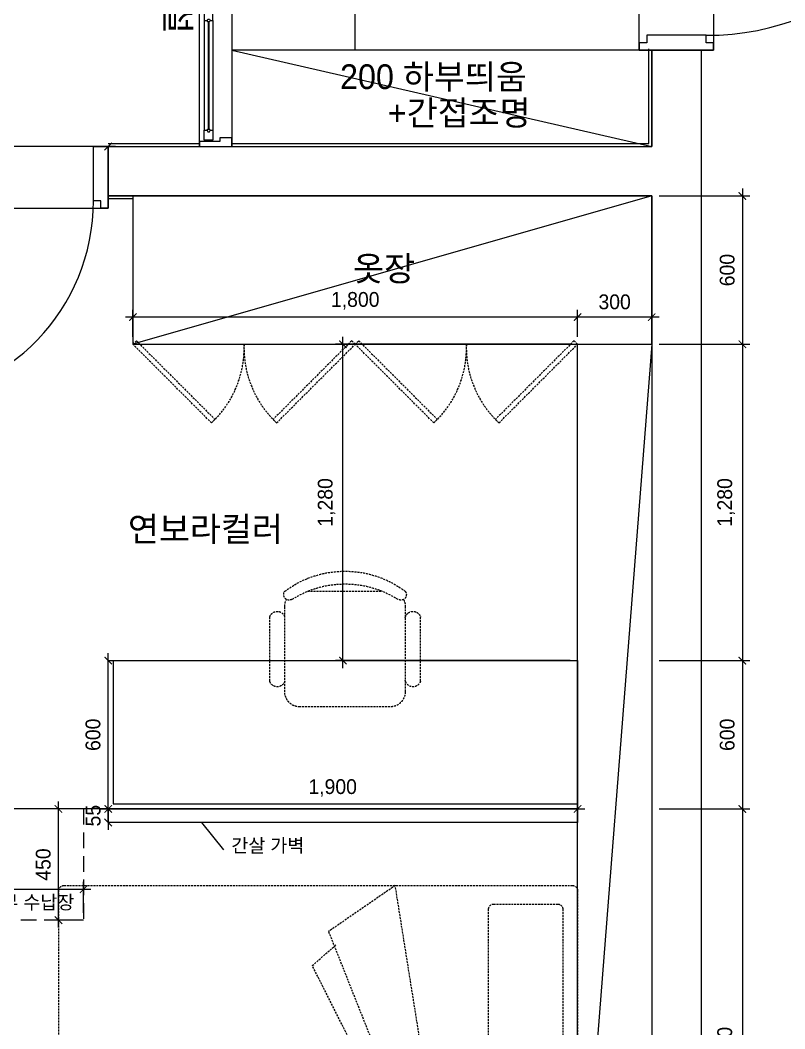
# Model space of a CAD drawing. Header units: millimetres. Extents: x -551172 to 232469, y -3435 to 261611.
# Drawn here: x 129485 to 132580, y 101786 to 105866 of the extents above; entities that cross this region are included whole.
import ezdxf
from ezdxf.lldxf.tags import DXFTag

# ---------------------------------------------------------------- set-up
doc = ezdxf.new("R2010")
doc.units = ezdxf.units.MM
doc.header["$LTSCALE"] = 10
doc.header["$PDMODE"] = 3
doc.linetypes.add('DH-HID2', pattern=[1.2, 0.8, -0.4])
doc.linetypes.add('HIDDEN', pattern=[9.525, 6.35, -3.175])
doc.layers.get('DEFPOINTS').update_dxf_attribs({"color": 248})
for name, color, linetype in [('0-ELC TEXT', 7, 'Continuous'), ('03-WAL NEW', 3, 'Continuous'), ('06-FUR', 6, 'Continuous'), ('C-FIN', 5, 'Continuous'), ('F-FIN', 5, 'Continuous'), ('FU-FURM', 251, 'DH-HID2'), ('Layer 1', 7, 'Continuous'), ('도면층2', 2, 'Continuous'), ('도면층4', 4, 'Continuous'), ('도면층5', 5, 'Continuous'), ('도면층8', 8, 'Continuous')]:
    doc.layers.add(name, color=color, linetype=linetype)
doc.styles.add('HY 울릉도 L', font='')
doc.styles.get("Standard").update_dxf_attribs({"font": 'romans.shx'})
doc.styles.add('코레일둥고', font='Korail_Round_Gothic_Medium.ttf')
doc.styles.get('HY 울릉도 L').set_extended_font_data('HY울릉도L')
tags = doc.linetypes.add('GAS_LINE', pattern='A,12.7,-5.08,["GAS",Standard,S=2.54,R=0,X=-2.54,Y=-1.27],-6.35', length=24.13).pattern_tags.tags
tags[6] = DXFTag(74, 10)
doc.dimstyles.new('30', dxfattribs={"dimscale": 30, "dimtxt": 2, "dimasz": 1, "dimexe": 1, "dimexo": 1, "dimgap": 1, "dimtad": 1, "dimdec": 0, "dimrnd": 0.05, "dimdsep": 46, "dimlunit": 6, "dimtxsty": 'HY 울릉도 L', "dimblk": 'ARCHTICK', "dimcen": 2.5, "dimdle": 1, "dimclrd": 133, "dimclre": 133, "dimclrt": 30, "dimadec": 0, "dimazin": 0, "dimtfac": 1, "dimtdec": 0, "dimtix": 1, "dimtmove": 2, "dimatfit": 3, "dimldrblk": 'ARCHTICK', "dimfxl": 1, "dimlwd": -1, "dimlwe": -1, "dimarcsym": 0})

# ---------------------------------------------------------------- blocks, each defined once
blk = doc.blocks.new('F-701-1')
at = {"layer": 'FU-FURM'}
for p, q in [((-725, -506.5), (401, -1074)), ((539, -1008), (-725, -506.5)), ((-725, -506.5), (725, -738)), ((725, -738), (539, -1008)), ((401, -1074), (485, -978))]:
    blk.add_line(p, q, dxfattribs=at)
for points in [[(-705, -2100), (705, -2100, 0.414214), (725, -2080), (725, -20, 0.414214), (705, 0), (-705, 0, 0.414214), (-725, -20), (-725, -2080, 0.414214)], [(-70, -360), (-630, -360, -0.414214), (-650, -340), (-650, -80, -0.414214), (-630, -60), (-70, -60, -0.414214), (-50, -80), (-50, -340, -0.414214)], [(70, -360), (630, -360, 0.414214), (650, -340), (650, -80, 0.414214), (630, -60), (70, -60, 0.414214), (50, -80), (50, -340, 0.414214)]]:
    blk.add_lwpolyline(points, format="xyb", close=True, dxfattribs=at)
blk = doc.blocks.new('F-101')
at = {"layer": 'FU-FURM'}
for p, q in [((-248.3, 454), (-248.3, 454)), ((151.2, 467.4), (-151.2, 467.4)), ((-243.8, 406.4), (-243.8, 61)), ((243.8, 61), (243.8, 406.4)), ((-305.7, 104.1), (-305.7, 363.2)), ((304.8, 104.1), (304.8, 363.2)), ((-182.9, 0), (182.9, 0))]:
    blk.add_line(p, q, dxfattribs=at)
for centre, radius, start, end in [((0, 142.2), 406.4, 53.1301, 126.8699), ((0, 98), 399.1, 57.5758, 122.4242), ((-226, 454), 22.3, 143.3099, 302.0274), ((226, 454), 22.3, 237.9726, 36.6901), ((-182.9, 406.4), 61, 152.4156, 180), ((182.9, 406.4), 61, 0, 27.5844), ((-275.2, 354.3), 31.8, 9.2946, 163.7398), ((274.3, 354.3), 31.8, 16.2602, 163.7398), ((-275.2, 113), 31.8, 196.2602, 350.7054), ((274.3, 113), 31.8, 196.2602, 343.7398), ((-182.9, 61), 61, 180, 270), ((182.9, 61), 61, 270, 0)]:
    blk.add_arc(centre, radius, start, end, dxfattribs=at)
blk = doc.blocks.new('_ArchTick')
at = {"color": 0, "linetype": 'ByBlock', "const_width": 0.15}
blk.add_lwpolyline([(-0.5, -0.5), (0.5, 0.5)], dxfattribs=at)
blk = doc.blocks.new('*D892')
at = {"layer": '06-FUR', "color": 133, "transparency": 16777216}
for p, q in [((132408.6, 105185.3), (132408.6, 104525.3)), ((132071.4, 105155.3), (132438.6, 105155.3)), ((132071.4, 104555.3), (132438.6, 104555.3))]:
    blk.add_line(p, q, dxfattribs=at)
at = {"layer": 'DEFPOINTS', "color": 0, "transparency": 16777216}
for p in [(132041.4, 105155.3), (132041.4, 104555.3), (132408.6, 104555.3)]:
    blk.add_point(p, dxfattribs=at)
at = {"layer": '06-FUR', "color": 133, "transparency": 16777216, "xscale": 30, "yscale": 30, "zscale": 30}
for p, rotation in [((132408.6, 105155.3), 90), ((132408.6, 104555.3), 270)]:
    blk.add_blockref('_ArchTick', p, dxfattribs=dict(at, rotation=rotation))
at = {"layer": '06-FUR', "color": 30, "transparency": 16777216, "insert": (132347.3, 104855.3), "char_height": 60, "attachment_point": 5, "rotation": 90, "style": 'HY 울릉도 L'}
blk.add_mtext('600', dxfattribs=at)
blk = doc.blocks.new('*D867')
at = {"layer": '06-FUR', "color": 133, "transparency": 16777216}
for p, q in [((132071.4, 104555.3), (132438.6, 104555.3)), ((132408.6, 104585.3), (132408.6, 103245.3)), ((132071.4, 103275.3), (132438.6, 103275.3))]:
    blk.add_line(p, q, dxfattribs=at)
at = {"layer": 'DEFPOINTS', "color": 0, "transparency": 16777216}
for p in [(132041.4, 104555.3), (132041.4, 103275.3), (132408.6, 103275.3)]:
    blk.add_point(p, dxfattribs=at)
at = {"layer": '06-FUR', "color": 133, "transparency": 16777216, "xscale": 30, "yscale": 30, "zscale": 30}
for p, rotation in [((132408.6, 104555.3), 90), ((132408.6, 103275.3), 270)]:
    blk.add_blockref('_ArchTick', p, dxfattribs=dict(at, rotation=rotation))
at = {"layer": '06-FUR', "color": 30, "transparency": 16777216, "insert": (132342.6, 103915.3), "char_height": 60, "attachment_point": 5, "rotation": 90, "style": 'HY 울릉도 L'}
blk.add_mtext('1,280', dxfattribs=at)
blk = doc.blocks.new('*D868')
at = {"layer": '06-FUR', "color": 133, "transparency": 16777216}
for p, q in [((132408.6, 103305.3), (132408.6, 102645.3)), ((132071.4, 103275.3), (132438.6, 103275.3)), ((132071.4, 102675.3), (132438.6, 102675.3))]:
    blk.add_line(p, q, dxfattribs=at)
at = {"layer": 'DEFPOINTS', "color": 0, "transparency": 16777216}
for p in [(132041.4, 103275.3), (132041.4, 102675.3), (132408.6, 102675.3)]:
    blk.add_point(p, dxfattribs=at)
at = {"layer": '06-FUR', "color": 133, "transparency": 16777216, "xscale": 30, "yscale": 30, "zscale": 30}
for p, rotation in [((132408.6, 103275.3), 90), ((132408.6, 102675.3), 270)]:
    blk.add_blockref('_ArchTick', p, dxfattribs=dict(at, rotation=rotation))
at = {"layer": '06-FUR', "color": 30, "transparency": 16777216, "insert": (132347.3, 102975.3), "char_height": 60, "attachment_point": 5, "rotation": 90, "style": 'HY 울릉도 L'}
blk.add_mtext('600', dxfattribs=at)
blk = doc.blocks.new('*D893')
at = {"layer": '06-FUR', "color": 133, "transparency": 16777216}
for p, q in [((132071.4, 102675.3), (132438.6, 102675.3)), ((132408.6, 102705.3), (132408.6, 100685.3)), ((132071.4, 100715.3), (132438.6, 100715.3))]:
    blk.add_line(p, q, dxfattribs=at)
at = {"layer": 'DEFPOINTS', "color": 0, "transparency": 16777216}
for p in [(132041.4, 102675.3), (132041.4, 100715.3), (132408.6, 100715.3)]:
    blk.add_point(p, dxfattribs=at)
at = {"layer": '06-FUR', "color": 133, "transparency": 16777216, "xscale": 30, "yscale": 30, "zscale": 30}
for p, rotation in [((132408.6, 102675.3), 90), ((132408.6, 100715.3), 270)]:
    blk.add_blockref('_ArchTick', p, dxfattribs=dict(at, rotation=rotation))
at = {"layer": '06-FUR', "color": 30, "transparency": 16777216, "insert": (132342.6, 101695.3), "char_height": 60, "attachment_point": 5, "rotation": 90, "style": 'HY 울릉도 L'}
blk.add_mtext('1,960', dxfattribs=at)
blk = doc.blocks.new('*D894')
at = {"layer": '06-FUR', "color": 133, "transparency": 16777216}
for p, q in [((129811.4, 102675.3), (131771.4, 102675.3)), ((131741.4, 102665.3), (131741.4, 102705.3))]:
    blk.add_line(p, q, dxfattribs=at)
at = {"layer": 'DEFPOINTS', "color": 0, "transparency": 16777216}
for p in [(129841.4, 102675.3), (131741.4, 102675.3), (131741.4, 102635.3)]:
    blk.add_point(p, dxfattribs=at)
at = {"layer": '06-FUR', "color": 133, "transparency": 16777216, "xscale": 30, "yscale": 30, "zscale": 30, "rotation": 180}
blk.add_blockref('_ArchTick', (129841.4, 102675.3), dxfattribs=at)
at = {"layer": '06-FUR', "color": 133, "transparency": 16777216, "xscale": 30, "yscale": 30, "zscale": 30}
blk.add_blockref('_ArchTick', (131741.4, 102675.3), dxfattribs=at)
at = {"layer": '06-FUR', "color": 30, "transparency": 16777216, "insert": (130750, 102760), "char_height": 60, "attachment_point": 5, "style": 'HY 울릉도 L'}
blk.add_mtext('1,900', dxfattribs=at)
blk = doc.blocks.new('*D902')
at = {"layer": '06-FUR', "color": 133, "transparency": 16777216}
for p, q in [((131741.4, 104585.3), (131741.4, 104695)), ((132041.4, 104585.3), (132041.4, 104695)), ((132071.4, 104665), (131711.4, 104665))]:
    blk.add_line(p, q, dxfattribs=at)
at = {"layer": 'DEFPOINTS', "color": 0, "transparency": 16777216}
for p in [(131741.4, 104665), (131741.4, 104555.3), (132041.4, 104555.3)]:
    blk.add_point(p, dxfattribs=at)
at = {"layer": '06-FUR', "color": 133, "transparency": 16777216, "xscale": 30, "yscale": 30, "zscale": 30, "rotation": 180}
blk.add_blockref('_ArchTick', (131741.4, 104665), dxfattribs=at)
at = {"layer": '06-FUR', "color": 133, "transparency": 16777216, "xscale": 30, "yscale": 30, "zscale": 30}
blk.add_blockref('_ArchTick', (132041.4, 104665), dxfattribs=at)
at = {"layer": '06-FUR', "color": 30, "transparency": 16777216, "insert": (131891.4, 104726.4), "char_height": 60, "attachment_point": 5, "style": 'HY 울릉도 L'}
blk.add_mtext('300', dxfattribs=at)
blk = doc.blocks.new('*D903')
at = {"layer": '06-FUR', "color": 133, "transparency": 16777216}
for p, q in [((129941.4, 104585.3), (129941.4, 104695)), ((131741.4, 104585.3), (131741.4, 104695)), ((131771.4, 104665), (129911.4, 104665))]:
    blk.add_line(p, q, dxfattribs=at)
at = {"layer": 'DEFPOINTS', "color": 0, "transparency": 16777216}
for p in [(129941.4, 104665), (129941.4, 104555.3), (131741.4, 104555.3)]:
    blk.add_point(p, dxfattribs=at)
at = {"layer": '06-FUR', "color": 133, "transparency": 16777216, "xscale": 30, "yscale": 30, "zscale": 30, "rotation": 180}
blk.add_blockref('_ArchTick', (129941.4, 104665), dxfattribs=at)
at = {"layer": '06-FUR', "color": 133, "transparency": 16777216, "xscale": 30, "yscale": 30, "zscale": 30}
blk.add_blockref('_ArchTick', (131741.4, 104665), dxfattribs=at)
at = {"layer": '06-FUR', "color": 30, "transparency": 16777216, "insert": (130841.4, 104731), "char_height": 60, "attachment_point": 5, "style": 'HY 울릉도 L'}
blk.add_mtext('1,800', dxfattribs=at)
blk = doc.blocks.new('*D937')
at = {"layer": '06-FUR', "color": 133, "transparency": 16777216}
for p, q in [((129841.4, 102645.3), (129841.4, 103305.3)), ((129871.4, 103275.3), (129871.4, 103275.3)), ((129871.4, 102675.3), (129871.4, 102675.3))]:
    blk.add_line(p, q, dxfattribs=at)
at = {"layer": 'DEFPOINTS', "color": 0, "transparency": 16777216}
for p in [(129841.4, 103275.3), (129841.4, 103275.3), (129841.4, 102675.3)]:
    blk.add_point(p, dxfattribs=at)
at = {"layer": '06-FUR', "color": 133, "transparency": 16777216, "xscale": 30, "yscale": 30, "zscale": 30}
for p, rotation in [((129841.4, 103275.3), 90), ((129841.4, 102675.3), 270)]:
    blk.add_blockref('_ArchTick', p, dxfattribs=dict(at, rotation=rotation))
at = {"layer": '06-FUR', "color": 30, "transparency": 16777216, "insert": (129780.1, 102975.3), "char_height": 60, "attachment_point": 5, "rotation": 90, "style": 'HY 울릉도 L'}
blk.add_mtext('600', dxfattribs=at)
blk = doc.blocks.new('*D929')
at = {"layer": '06-FUR', "color": 133, "transparency": 16777216}
blk.add_line((129871.4, 105355.3), (128911.4, 105355.3), dxfattribs=at)
at = {"layer": 'DEFPOINTS', "color": 0, "transparency": 16777216}
for p in [(128941.4, 105355.3), (128941.4, 105355.3), (129841.4, 105355.3)]:
    blk.add_point(p, dxfattribs=at)
at = {"layer": '06-FUR', "color": 133, "transparency": 16777216, "xscale": 30, "yscale": 30, "zscale": 30, "rotation": 180}
blk.add_blockref('_ArchTick', (128941.4, 105355.3), dxfattribs=at)
at = {"layer": '06-FUR', "color": 133, "transparency": 16777216, "xscale": 30, "yscale": 30, "zscale": 30}
blk.add_blockref('_ArchTick', (129841.4, 105355.3), dxfattribs=at)
at = {"layer": '06-FUR', "color": 30, "transparency": 16777216, "insert": (129391.4, 105416.6), "char_height": 60, "attachment_point": 5, "style": 'HY 울릉도 L'}
blk.add_mtext('900', dxfattribs=at)
blk = doc.blocks.new('*D944')
at = {"layer": '06-FUR', "color": 133, "transparency": 16777216}
blk.add_line((129871.4, 102675.3), (128911.4, 102675.3), dxfattribs=at)
at = {"layer": 'DEFPOINTS', "color": 0, "transparency": 16777216}
for p in [(128941.4, 102675.3), (128941.4, 102675.3), (129841.4, 102675.3)]:
    blk.add_point(p, dxfattribs=at)
at = {"layer": '06-FUR', "color": 133, "transparency": 16777216, "xscale": 30, "yscale": 30, "zscale": 30, "rotation": 180}
blk.add_blockref('_ArchTick', (128941.4, 102675.3), dxfattribs=at)
at = {"layer": '06-FUR', "color": 133, "transparency": 16777216, "xscale": 30, "yscale": 30, "zscale": 30}
blk.add_blockref('_ArchTick', (129841.4, 102675.3), dxfattribs=at)
at = {"layer": '06-FUR', "color": 30, "transparency": 16777216, "insert": (129391.4, 102736.6), "char_height": 60, "attachment_point": 5, "style": 'HY 울릉도 L'}
blk.add_mtext('900', dxfattribs=at)
blk = doc.blocks.new('*D945')
at = {"layer": '06-FUR', "color": 133, "transparency": 16777216}
for p, q in [((129771.4, 102350), (129011.4, 102350)), ((129041.4, 102255.3), (129041.4, 102380)), ((129741.4, 102255.3), (129741.4, 102380))]:
    blk.add_line(p, q, dxfattribs=at)
at = {"layer": 'DEFPOINTS', "color": 0, "transparency": 16777216}
for p in [(129041.4, 102350), (129041.4, 102225.3), (129741.4, 102225.3)]:
    blk.add_point(p, dxfattribs=at)
at = {"layer": '06-FUR', "color": 133, "transparency": 16777216, "xscale": 30, "yscale": 30, "zscale": 30, "rotation": 180}
blk.add_blockref('_ArchTick', (129041.4, 102350), dxfattribs=at)
at = {"layer": '06-FUR', "color": 133, "transparency": 16777216, "xscale": 30, "yscale": 30, "zscale": 30}
blk.add_blockref('_ArchTick', (129741.4, 102350), dxfattribs=at)
at = {"layer": '06-FUR', "color": 30, "transparency": 16777216, "insert": (129391.4, 102411.3), "char_height": 60, "attachment_point": 5, "style": 'HY 울릉도 L'}
blk.add_mtext('700', dxfattribs=at)
blk = doc.blocks.new('*D946')
at = {"layer": '06-FUR', "color": 133, "transparency": 16777216}
for p, q in [((129711.4, 102675.3), (129610, 102675.3)), ((129640, 102195.3), (129640, 102705.3)), ((129711.4, 102225.3), (129610, 102225.3))]:
    blk.add_line(p, q, dxfattribs=at)
at = {"layer": 'DEFPOINTS', "color": 0, "transparency": 16777216}
for p in [(129640, 102675.3), (129741.4, 102675.3), (129741.4, 102225.3)]:
    blk.add_point(p, dxfattribs=at)
at = {"layer": '06-FUR', "color": 133, "transparency": 16777216, "xscale": 30, "yscale": 30, "zscale": 30}
for p, rotation in [((129640, 102675.3), 90), ((129640, 102225.3), 270)]:
    blk.add_blockref('_ArchTick', p, dxfattribs=dict(at, rotation=rotation))
at = {"layer": '06-FUR', "color": 30, "transparency": 16777216, "insert": (129578.7, 102450.3), "char_height": 60, "attachment_point": 5, "rotation": 90, "style": 'HY 울릉도 L'}
blk.add_mtext('450', dxfattribs=at)
blk = doc.blocks.new('*D1098')
at = {"layer": 'C-FIN', "color": 133, "linetype": 'GAS_LINE', "transparency": 16777216}
for p, q in [((129841.4, 102675.3), (129841.4, 102705.3)), ((129841.4, 102675.3), (129841.4, 102620.6)), ((129841.4, 102620.6), (129841.4, 102590.6))]:
    blk.add_line(p, q, dxfattribs=at)
at = {"layer": 'DEFPOINTS', "color": 0, "linetype": 'GAS_LINE', "transparency": 16777216}
for p in [(129841.4, 102675.3), (129841.4, 102620.6), (129841.4, 102620.6)]:
    blk.add_point(p, dxfattribs=at)
at = {"layer": 'C-FIN', "color": 133, "linetype": 'GAS_LINE', "transparency": 16777216, "xscale": 30, "yscale": 30, "zscale": 30}
for p, rotation in [((129841.4, 102675.3), 270), ((129841.4, 102620.6), 90)]:
    blk.add_blockref('_ArchTick', p, dxfattribs=dict(at, rotation=rotation))
at = {"layer": 'C-FIN', "color": 30, "linetype": 'GAS_LINE', "transparency": 16777216, "insert": (129780.7, 102648), "char_height": 60, "attachment_point": 5, "rotation": 90, "style": 'HY 울릉도 L'}
blk.add_mtext('55', dxfattribs=at)
blk = doc.blocks.new('*D1099')
at = {"layer": 'C-FIN', "color": 133, "transparency": 16777216}
for p, q in [((131711.4, 104555.3), (130761.4, 104555.3)), ((130791.4, 103245.3), (130791.4, 104585.3)), ((131711.4, 103275.3), (130761.4, 103275.3))]:
    blk.add_line(p, q, dxfattribs=at)
at = {"layer": 'DEFPOINTS', "color": 0, "transparency": 16777216}
for p in [(130791.4, 104555.3), (131741.4, 104555.3), (131741.4, 103275.3)]:
    blk.add_point(p, dxfattribs=at)
at = {"layer": 'C-FIN', "color": 133, "transparency": 16777216, "xscale": 30, "yscale": 30, "zscale": 30}
for p, rotation in [((130791.4, 104555.3), 90), ((130791.4, 103275.3), 270)]:
    blk.add_blockref('_ArchTick', p, dxfattribs=dict(at, rotation=rotation))
at = {"layer": 'C-FIN', "color": 30, "transparency": 16777216, "insert": (130725.4, 103915.3), "char_height": 60, "attachment_point": 5, "rotation": 90, "style": 'HY 울릉도 L'}
blk.add_mtext('1,280', dxfattribs=at)

msp = doc.modelspace()

# ---------------------------------------------------------------- linework, layer by layer
at = {"layer": '03-WAL NEW'}
msp.add_line((130310, 102510), (130220, 102620.6), dxfattribs=at)
msp.add_lwpolyline([(131741.4, 102620.6), (129841.4, 102620.6), (129841.4, 102675.3), (131741.4, 102675.3)], close=True, dxfattribs=at)
at = {"layer": '06-FUR'}
for p, q in [((130341.4, 105745.3), (132041.4, 105355.3)), ((129841.4, 102675.3), (128941.4, 102675.3)), ((129841.4, 102675.3), (129741.4, 102675.3))]:
    msp.add_line(p, q, dxfattribs=at)
at = {"layer": '06-FUR', "linetype": 'HIDDEN'}
for p, q in [((129741.4, 102675.3), (129741.4, 102225.3)), ((129741.4, 102225.3), (129041.4, 102225.3))]:
    msp.add_line(p, q, dxfattribs=at)
at = {"layer": '06-FUR'}
for points in [[(132041.4, 105745.3), (130341.4, 105745.3), (130341.4, 105355.3), (132041.4, 105355.3)], [(129941.4, 104555.3), (132041.4, 104555.3), (132041.4, 105155.3), (129941.4, 105155.3)], [(131741.4, 104555.3), (132041.4, 104555.3), (132041.4, 100715.3), (131741.4, 100715.3)], [(129841.4, 103275.3), (131741.4, 103275.3), (131741.4, 102675.3), (129841.4, 102675.3)]]:
    msp.add_lwpolyline(points, close=True, dxfattribs=at)
for points in [[(132041.4, 105155.3), (129941.4, 104555.3)], [(132041.4, 104555.3), (131741.4, 100715.3)], [(129861.4, 103275.3), (129861.4, 102695.3), (131741.4, 102695.3)]]:
    msp.add_lwpolyline(points, dxfattribs=at)
at = {"layer": 'C-FIN'}
for p, q in [((132029.4, 105367.3), (132029.4, 105750)), ((129941.4, 105155.3), (129841.4, 105155.3)), ((129941.4, 105143.3), (129841.4, 105143.3))]:
    msp.add_line(p, q, dxfattribs=at)
at = {"layer": 'F-FIN'}
for p, q in [((129841.4, 105367.3), (130211.4, 105367.3)), ((130341.4, 105367.3), (132029.4, 105367.3))]:
    msp.add_line(p, q, dxfattribs=at)
at = {"layer": 'FU-FURM'}
for points in [[(130259.6, 104237.1), (129941.4, 104555.3), (129955.5, 104569.4), (130273.7, 104251.2)], [(130523.2, 104237.1), (130841.4, 104555.3), (130827.2, 104569.4), (130509, 104251.2)], [(131159.6, 104237.1), (130841.4, 104555.3), (130855.5, 104569.4), (131173.7, 104251.2)], [(131423.2, 104237.1), (131741.4, 104555.3), (131727.2, 104569.4), (131409, 104251.2)]]:
    msp.add_lwpolyline(points, close=True, dxfattribs=at)
for centre, start, end in [((129977.1, 104540.8), 314.309, 1.9993), ((130805.7, 104540.8), 178.0007, 225.691), ((130877.1, 104540.8), 314.309, 1.9993), ((131705.7, 104540.8), 178.0007, 225.691)]:
    msp.add_arc(centre, 414.6, start, end, dxfattribs=at)
at = {"layer": 'Layer 1'}
msp.add_line((130841.4, 105745.3), (130841.4, 106885.3), dxfattribs=at)
at = {"layer": '도면층2'}
for p, q in [((132041.4, 105745.3), (132041.4, 105355.3)), ((132241.4, 105745.3), (132041.4, 105745.3)), ((132241.4, 105745.3), (132241.4, 100485.3)), ((129841.4, 105355.3), (132041.4, 105355.3)), ((129841.4, 105155.3), (129841.4, 105355.3)), ((129841.4, 105155.3), (132041.4, 105155.3)), ((132041.4, 105155.3), (132041.4, 100485.3))]:
    msp.add_line(p, q, dxfattribs=at)
at = {"layer": '도면층4'}
for p, q in [((131991.4, 105745.3), (131991.4, 106885.3)), ((132291.4, 106885.3), (132291.4, 105745.3)), ((132291.4, 105745.3), (131991.4, 105745.3)), ((129841.4, 105355.3), (128941.4, 105355.3)), ((129841.4, 105105.3), (129841.4, 105355.3)), ((128941.4, 105105.3), (129841.4, 105105.3))]:
    msp.add_line(p, q, dxfattribs=at)
for points in [[(132291.4, 105745.3), (132291.4, 105775.3), (132261.4, 105775.3), (132261.4, 105805.3), (132021.4, 105805.3), (132021.4, 105775.3), (131991.4, 105775.3), (131991.4, 105745.3), (132291.4, 105745.3)], [(129841.4, 105105.3), (129811.4, 105105.3), (129811.4, 105135.3), (129781.4, 105135.3), (129781.4, 105355.3), (129811.4, 105355.3), (129811.4, 105355.3), (129841.4, 105355.3), (129841.4, 105105.3)]]:
    msp.add_lwpolyline(points, dxfattribs=at)
at = {"layer": '도면층5'}
for centre, radius, start, end in [((132266, 106850.4), 1045.1, 269.7449, 358.6248), ((128971.4, 105135.3), 810, 272.1226, 0)]:
    msp.add_arc(centre, radius, start, end, dxfattribs=at)
at = {"layer": '도면층8'}
for p, q in [((130211.4, 105355.3), (130211.4, 106885.3)), ((130341.4, 106864.9), (130341.4, 105390.4)), ((130230.4, 105864.6), (130230.4, 105421.3)), ((130265.4, 105864.6), (130265.4, 105421.3))]:
    msp.add_line(p, q, dxfattribs=at)
for points in [[(130230.4, 105909.1), (130230.4, 105864.6), (130242.1, 105864.6), (130244.1, 105871.1), (130251.7, 105871.1), (130253.7, 105864.6), (130265.4, 105864.6), (130265.4, 105909.1)], [(130253.7, 105421.3), (130265.4, 105421.3), (130265.4, 105380.4), (130230.4, 105380.4), (130230.4, 105421.3), (130242.1, 105421.3), (130244.1, 105414.8), (130251.7, 105414.8)]]:
    msp.add_lwpolyline(points, close=True, dxfattribs=at)
for points in [[(130241.1, 105864.6), (130242.7, 105861.4), (130243.9, 105860.8), (130245.6, 105860.2)], [(130250.2, 105425.8), (130250.2, 105860.2), (130245.6, 105860.2), (130245.6, 105425.8), (130250.2, 105425.8), (130245.6, 105425.8)], [(130254.7, 105864.6), (130253.1, 105861.4), (130251.9, 105860.8), (130250.2, 105860.2)], [(130241.1, 105421.3), (130242.7, 105424.5), (130243.9, 105425.2), (130245.6, 105425.8)], [(130254.7, 105421.3), (130253.1, 105424.5), (130251.9, 105425.2), (130250.2, 105425.8)], [(130330.8, 105355.3), (130341.4, 105355.3), (130341.4, 105390.4), (130293.3, 105390.4), (130293.3, 105375.7), (130211.4, 105375.7), (130211.4, 105355.3), (130330.8, 105355.3)]]:
    msp.add_lwpolyline(points, dxfattribs=at)

# ---------------------------------------------------------------- block references
at = {"layer": 'FU-FURM', "xscale": -1}
msp.add_blockref('F-101', (130800, 103088.4), dxfattribs=at)
at = {"layer": 'FU-FURM', "xscale": -1, "rotation": 270}
msp.add_blockref('F-701-1', (131741.4, 101640.3), dxfattribs=at)

# ---------------------------------------------------------------- texts
at = {"layer": '0-ELC TEXT', "style": '코레일둥고'}
msp.add_text('3연동신설', height=100, rotation=270, dxfattribs=at).set_placement((130073.5, 106385.9))
for s, height, p in [('200 하부띄움', 100, (130779.7, 105587.7)), ('+간접조명', 100, (130973.3, 105441.3)), ('옷장', 100, (130832.5, 104811.4)), ('연보라컬러', 100, (129921.1, 103757.5)), ('간살 가벽', 54.87, (130340, 102500)), ('하부 수납장', 54.87, (129340, 102270))]:
    msp.add_text(s, height=height, dxfattribs=at).set_placement(p)

# ---------------------------------------------------------------- dimensions: what is measured, and where the dimension line sits
at = {"layer": '06-FUR'}
for base, p1, p2, picture, middle in [((128941.4, 105355.3), (129841.4, 105355.3), (128941.4, 105355.3), '*D929', (129391.4, 105416.6)), ((128941.4, 102675.3), (129841.4, 102675.3), (128941.4, 102675.3), '*D944', (129391.4, 102736.6)), ((129041.4, 102350), (129741.4, 102225.3), (129041.4, 102225.3), '*D945', (129391.4, 102411.3))]:
    dim = msp.add_linear_dim(base=base, p1=p1, p2=p2, dimstyle='30', override={"dimfxl": 1.25}, dxfattribs=at)
    dim.commit()
    dim.dimension.update_dxf_attribs({"geometry": picture, "text_midpoint": middle})
for base, p1, p2, picture, middle in [((132408.6, 104555.3), (132041.4, 105155.3), (132041.4, 104555.3), '*D892', (132347.3, 104855.3)), ((132408.6, 103275.3), (132041.4, 104555.3), (132041.4, 103275.3), '*D867', (132342.6, 103915.3)), ((132408.6, 102675.3), (132041.4, 103275.3), (132041.4, 102675.3), '*D868', (132347.3, 102975.3)), ((132408.6, 100715.3), (132041.4, 102675.3), (132041.4, 100715.3), '*D893', (132342.6, 101695.3))]:
    dim = msp.add_linear_dim(base=base, p1=p1, p2=p2, angle=90, dimstyle='30', dxfattribs=at)
    dim.commit()
    dim.dimension.update_dxf_attribs({"geometry": picture, "text_midpoint": middle})
for base, p1, p2, picture, middle in [((129941.4, 104665), (131741.4, 104555.3), (129941.4, 104555.3), '*D903', (130841.4, 104731)), ((131741.4, 104665), (132041.4, 104555.3), (131741.4, 104555.3), '*D902', (131891.4, 104726.4))]:
    dim = msp.add_linear_dim(base=base, p1=p1, p2=p2, dimstyle='30', dxfattribs=at)
    dim.commit()
    dim.dimension.update_dxf_attribs({"geometry": picture, "text_midpoint": middle})
for base, p1, p2, picture, middle in [((129841.4, 103275.3), (129841.4, 102675.3), (129841.4, 103275.3), '*D937', (129780.1, 102975.3)), ((129640, 102675.3), (129741.4, 102225.3), (129741.4, 102675.3), '*D946', (129578.7, 102450.3))]:
    dim = msp.add_linear_dim(base=base, p1=p1, p2=p2, angle=90, dimstyle='30', override={"dimfxl": 1.25}, dxfattribs=at)
    dim.commit()
    dim.dimension.update_dxf_attribs({"geometry": picture, "text_midpoint": middle})
dim = msp.add_linear_dim(base=(131741.4, 102675.3), p1=(129841.4, 102675.3), p2=(131741.4, 102635.3), dimstyle='30', dxfattribs=at)
dim.commit()
dim.dimension.update_dxf_attribs({"geometry": '*D894', "text_midpoint": (130750, 102760), "dimtype": 160})
at = {"layer": 'C-FIN'}
dim = msp.add_linear_dim(base=(130791.4, 104555.3), p1=(131741.4, 103275.3), p2=(131741.4, 104555.3), angle=90, dimstyle='30', override={"dimfxl": 1.25}, dxfattribs=at)
dim.commit()
dim.dimension.update_dxf_attribs({"geometry": '*D1099', "text_midpoint": (130725.4, 103915.3)})
at = {"layer": 'C-FIN', "linetype": 'GAS_LINE'}
dim = msp.add_linear_dim(base=(129841.4, 102620.6), p1=(129841.4, 102675.3), p2=(129841.4, 102620.6), angle=90, dimstyle='30', override={"dimfxl": 1.25}, dxfattribs=at)
dim.commit()
dim.dimension.update_dxf_attribs({"geometry": '*D1098', "text_midpoint": (129780.7, 102648)})

doc.saveas('drawing.dxf')
